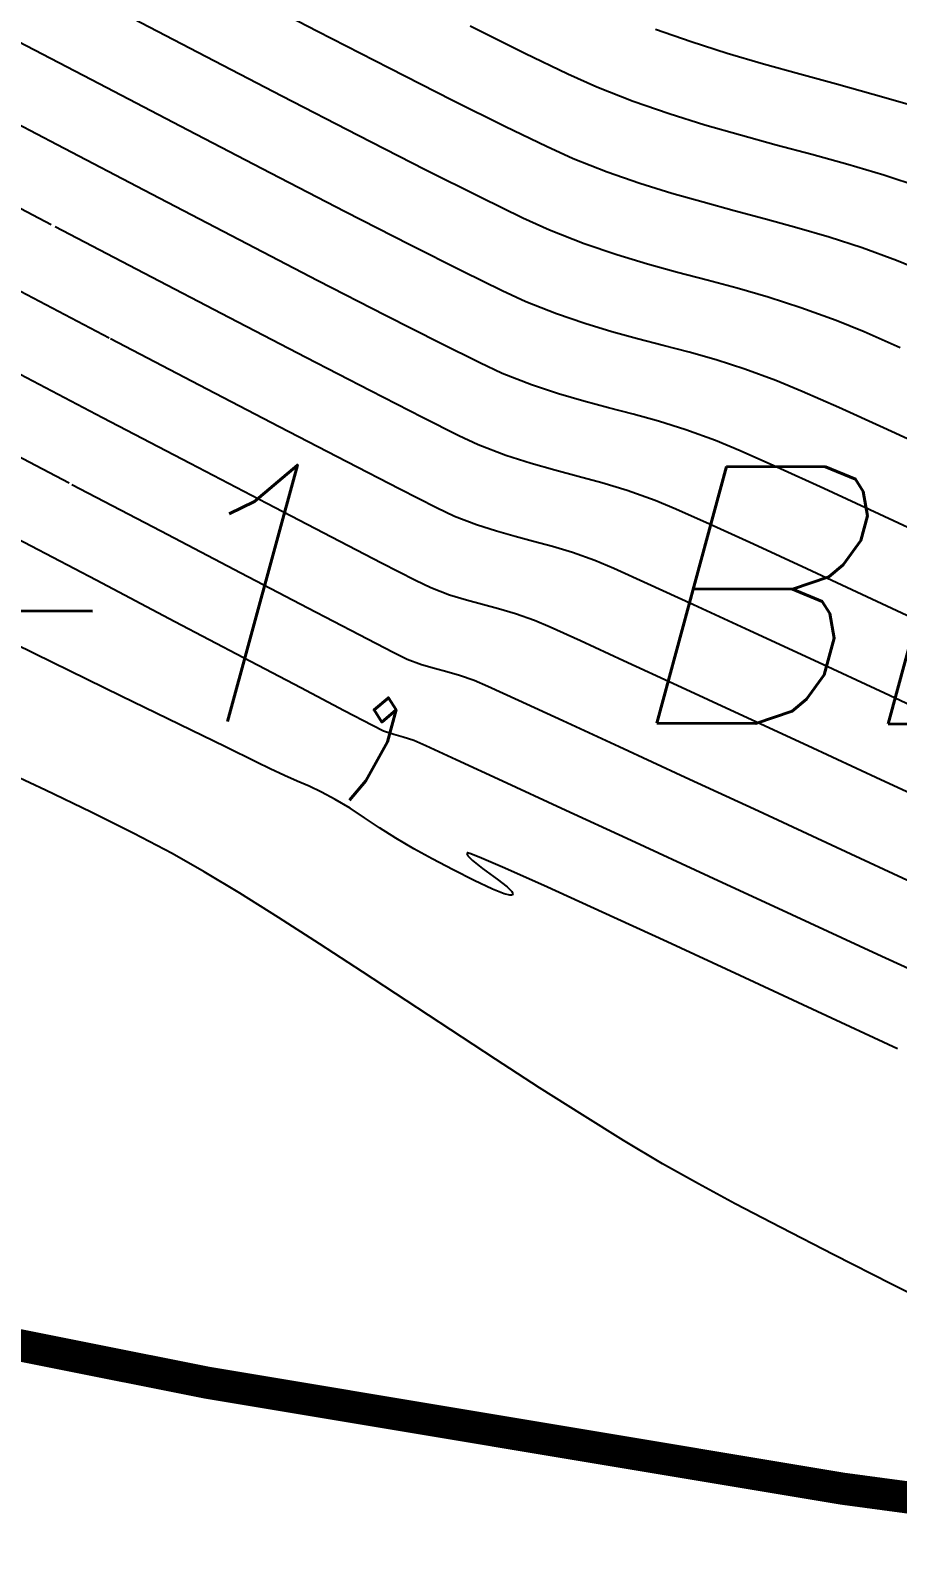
# Model space of a CAD drawing. Header units: feet. Extents: x 26064 to 27719, y 16802 to 28989.
# Drawn here: x 26190.41 to 26217.42, y 18033.72 to 18081.21 of the extents above; entities that cross this region are included whole.
import ezdxf
from ezdxf.enums import TextEntityAlignment as Align

# ---------------------------------------------------------------- set-up
doc = ezdxf.new("R2010")
doc.units = ezdxf.units.FT
doc.header["$LTSCALE"] = 50
doc.header["$MEASUREMENT"] = 0
for name, pattern in [('HIDDEN', [0.375, 0.25, -0.125]), ('HIDN25', [0.0938, 0.0625, -0.0313]), ('PHANTOM', [2.5, 1.25, -0.25, 0.25, -0.25, 0.25, -0.25])]:
    doc.linetypes.add(name, pattern=pattern)
for name, color, linetype in [('CONT-MJR', 160, 'HIDDEN'), ('CONT-MNR', 55, 'HIDN25'), ('s-adjacent-txt-100', 251, 'Continuous'), ('s-adjoiners', 1, 'PHANTOM')]:
    doc.layers.add(name, color=color, linetype=linetype)
doc.styles.add('ls80', font='simplex', dxfattribs={"oblique": 15, "height": 4})

msp = doc.modelspace()

# ---------------------------------------------------------------- linework, layer by layer
at = {"layer": 'CONT-MJR', "color": 7}
for p, q in [((26210.99563, 18080.85331, 605), (26209.8873, 18081.2414, 605)), ((26212.11676, 18080.49675, 605), (26210.99563, 18080.85331, 605)), ((26213.24738, 18080.16342, 605), (26212.11676, 18080.49675, 605)), ((26214.38419, 18079.84504, 605), (26213.24738, 18080.16342, 605)), ((26215.52388, 18079.5333, 605), (26214.38419, 18079.84504, 605)), ((26216.66315, 18079.21992, 605), (26215.52388, 18079.5333, 605)), ((26191.24663, 18077.64143, 610), (26188.16176, 18079.2591, 610)), ((26217.79869, 18078.89659, 605), (26216.66315, 18079.21992, 605)), ((26194.18543, 18076.10496, 610), (26191.24663, 18077.64143, 610)), ((26196.91302, 18074.68424, 610), (26194.18543, 18076.10496, 610)), ((26199.36426, 18073.4138, 610), (26196.91302, 18074.68424, 610)), ((26201.47402, 18072.32818, 610), (26199.36426, 18073.4138, 610)), ((26203.17717, 18071.46191, 610), (26201.47402, 18072.32818, 610)), ((26204.40856, 18070.84954, 610), (26203.17717, 18071.46191, 610)), ((26205.10306, 18070.52559, 610), (26204.40856, 18070.84954, 610)), ((26206.0176, 18070.17091, 610), (26205.10306, 18070.52559, 610)), ((26206.85752, 18069.89016, 610), (26206.0176, 18070.17091, 610)), ((26207.6482, 18069.6597, 610), (26206.85752, 18069.89016, 610)), ((26208.415, 18069.45592, 610), (26207.6482, 18069.6597, 610)), ((26209.18331, 18069.25518, 610), (26208.415, 18069.45592, 610)), ((26209.97849, 18069.03386, 610), (26209.18331, 18069.25518, 610)), ((26210.82591, 18068.76834, 610), (26209.97849, 18069.03386, 610)), ((26211.75097, 18068.43499, 610), (26210.82591, 18068.76834, 610)), ((26212.51737, 18068.1154, 610), (26211.75097, 18068.43499, 610)), ((26213.66392, 18067.60602, 610), (26212.51737, 18068.1154, 610)), ((26215.12848, 18066.93787, 610), (26213.66392, 18067.60602, 610)), ((26216.84891, 18066.14192, 610), (26215.12848, 18066.93787, 610)), ((26218.76308, 18065.24919, 610), (26216.84891, 18066.14192, 610)), ((26192.45903, 18064.07762, 615), (26189.76018, 18065.49811, 615)), ((26194.90906, 18062.7886, 615), (26192.45903, 18064.07762, 615)), ((26197.05268, 18061.66152, 615), (26194.90906, 18062.7886, 615)), ((26198.83229, 18060.72684, 615), (26197.05268, 18061.66152, 615)), ((26200.19028, 18060.01503, 615), (26198.83229, 18060.72684, 615)), ((26201.06906, 18059.55655, 615), (26200.19028, 18060.01503, 615)), ((26201.41104, 18059.38188, 615), (26201.06906, 18059.55655, 615)), ((26201.73453, 18059.2696, 615), (26201.41104, 18059.38188, 615)), ((26202.02549, 18059.19211, 615), (26201.73453, 18059.2696, 615)), ((26202.352, 18059.08597, 615), (26202.02549, 18059.19211, 615)), ((26202.73138, 18058.9151, 615), (26202.352, 18059.08597, 615)), ((26203.67853, 18058.48041, 615), (26202.73138, 18058.9151, 615)), ((26205.11341, 18057.81916, 615), (26203.67853, 18058.48041, 615)), ((26206.95598, 18056.96856, 615), (26205.11341, 18057.81916, 615)), ((26209.12622, 18055.96587, 615), (26206.95598, 18056.96856, 615)), ((26211.54408, 18054.84832, 615), (26209.12622, 18055.96587, 615)), ((26214.12952, 18053.65315, 615), (26211.54408, 18054.84832, 615)), ((26216.80251, 18052.4176, 615), (26214.12952, 18053.65315, 615)), ((26219.48301, 18051.1789, 615), (26216.80251, 18052.4176, 615))]:
    msp.add_line(p, q, dxfattribs=at)
at = {"layer": 'CONT-MNR', "color": 7}
for p, q in [((26199.3552, 18081.18159, 607), (26196.9147, 18082.44567, 607)), ((26192.55233, 18079.5422, 609), (26189.66051, 18081.05757, 609)), ((26205.81546, 18080.4936, 606), (26204.10772, 18081.34411, 606)), ((26195.31484, 18078.10002, 609), (26192.55233, 18079.5422, 609)), ((26205.21167, 18078.20676, 607), (26203.56137, 18079.03142, 607)), ((26209.18658, 18078.99925, 606), (26208.05667, 18079.44057, 606)), ((26211.42325, 18078.26408, 606), (26210.30795, 18078.61129, 606)), ((26197.88852, 18076.76262, 609), (26195.31484, 18078.10002, 609)), ((26212.53499, 18077.94498, 606), (26211.42325, 18078.26408, 606)), ((26202.71125, 18076.87167, 608), (26200.6222, 18077.93817, 608)), ((26214.75775, 18077.34066, 606), (26213.64566, 18077.64137, 606)), ((26204.44293, 18076.00109, 608), (26202.71125, 18076.87167, 608)), ((26218.12745, 18076.32959, 606), (26216.99615, 18076.69738, 606)), ((26206.57986, 18074.98308, 608), (26205.75367, 18075.36028, 608)), ((26213.30926, 18075.33483, 607), (26212.33749, 18075.59398, 607)), ((26214.29141, 18075.06435, 607), (26213.30926, 18075.33483, 607)), ((26193.94822, 18073.64369, 611), (26191.05336, 18075.15782, 611)), ((26215.29295, 18074.76849, 607), (26214.29141, 18075.06435, 607)), ((26216.32292, 18074.43319, 607), (26215.29295, 18074.76849, 607)), ((26203.88144, 18073.69542, 609), (26202.23133, 18074.5287, 609)), ((26208.67468, 18074.21413, 608), (26207.66284, 18074.56023, 608)), ((26218.35701, 18073.64913, 607), (26217.39034, 18074.0444, 607)), ((26212.42611, 18073.17678, 608), (26211.4911, 18073.42611, 608)), ((26205.84146, 18072.75434, 609), (26205.10465, 18073.09343, 609)), ((26214.41506, 18072.57205, 608), (26213.39384, 18072.89911, 608)), ((26207.68449, 18072.07684, 609), (26206.79882, 18072.38015, 609)), ((26198.98735, 18071.02097, 611), (26196.61311, 18072.25403, 611)), ((26216.38301, 18071.81716, 608), (26215.51055, 18072.1746, 608)), ((26201.01029, 18069.97661, 611), (26198.98735, 18071.02097, 611)), ((26211.76827, 18070.9428, 609), (26210.92786, 18071.18341, 609)), ((26203.75961, 18068.58244, 611), (26202.62127, 18069.15306, 611)), ((26204.36465, 18068.29685, 611), (26203.75961, 18068.58244, 611)), ((26205.22486, 18067.96655, 611), (26204.36465, 18068.29685, 611)), ((26197.78128, 18066.46641, 613), (26195.38363, 18067.71831, 613)), ((26206.00826, 18067.71258, 611), (26205.22486, 18067.96655, 611)), ((26206.74622, 18067.50572, 611), (26206.00826, 18067.71258, 611)), ((26207.47012, 18067.31676, 611), (26206.74622, 18067.50572, 611)), ((26208.21133, 18067.11649, 611), (26207.47012, 18067.31676, 611)), ((26209.00122, 18066.8757, 611), (26208.21133, 18067.11649, 611)), ((26203.62625, 18066.06811, 612), (26203.06264, 18066.33868, 612)), ((26210.51856, 18066.29314, 611), (26209.87117, 18066.56518, 611)), ((26211.56173, 18065.82794, 611), (26210.51856, 18066.29314, 611)), ((26204.92917, 18065.60494, 612), (26204.30815, 18065.80627, 612)), ((26212.94086, 18065.19877, 611), (26211.56173, 18065.82794, 611)), ((26206.08802, 18065.29117, 612), (26205.51417, 18065.44096, 612)), ((26206.67559, 18065.13241, 612), (26206.08802, 18065.29117, 612)), ((26207.99138, 18064.69538, 612), (26207.30175, 18064.94153, 612)), ((26209.63215, 18063.97208, 612), (26208.58335, 18064.44334, 612)), ((26199.0529, 18063.2088, 614), (26196.97036, 18064.29699, 614)), ((26211.06861, 18063.31482, 612), (26209.63215, 18063.97208, 612)), ((26218.4955, 18062.61949, 611), (26216.46759, 18063.56534, 611)), ((26207.54513, 18062.18803, 613), (26206.59863, 18062.6156, 613)), ((26208.88642, 18061.57352, 613), (26207.54513, 18062.18803, 613)), ((26202.14944, 18061.61062, 614), (26201.70735, 18061.83139, 614)), ((26202.59606, 18061.44445, 614), (26202.14944, 18061.61062, 614)), ((26202.99505, 18061.32619, 614), (26202.59606, 18061.44445, 614)), ((26204.23179, 18060.95577, 614), (26203.78036, 18061.11217, 614)), ((26196.48446, 18058.88507, 616), (26195.05625, 18059.5828, 616)), ((26197.45031, 18058.41369, 616), (26196.48446, 18058.88507, 616)), ((26216.906, 18057.859, 613), (26214.63229, 18058.9148, 613)), ((26197.88293, 18058.20324, 616), (26197.45031, 18058.41369, 616)), ((26213.08818, 18056.88156, 614), (26210.81045, 18057.93606, 614)), ((26192.30473, 18056.85497, 617), (26190.88041, 18057.53587, 617)), ((26201.78992, 18056.04102, 616), (26201.2846, 18056.36651, 616)), ((26195.82834, 18054.99476, 617), (26194.82784, 18055.56463, 617)), ((26203.57979, 18055.05683, 616), (26202.9298, 18055.4017, 616)), ((26204.01353, 18055.58447, 616), (26204.00763, 18055.55952, 616)), ((26204.03022, 18055.58527, 616), (26204.01353, 18055.58447, 616)), ((26204.04148, 18055.48987, 616), (26204.18598, 18055.34487, 616)), ((26204.80914, 18054.4526, 616), (26204.23176, 18054.7244, 616)), ((26204.95076, 18054.76672, 616), (26205.26117, 18054.52267, 616)), ((26205.34633, 18054.26567, 616), (26205.16586, 18054.31119, 616)), ((26205.41598, 18054.26992, 616), (26205.34633, 18054.26567, 616)), ((26199.41884, 18052.75, 617), (26198.14209, 18053.57006, 617)), ((26200.75115, 18051.88133, 617), (26199.41884, 18052.75, 617)), ((26214.92382, 18050.6436, 616), (26212.50716, 18051.76464, 616)), ((26211.21986, 18045.26871, 617), (26210.10009, 18045.90023, 617)), ((26213.79239, 18043.90872, 617), (26212.36846, 18044.65419, 617)), ((26219.15164, 18041.18782, 617), (26217.24042, 18042.14541, 617))]:
    msp.add_line(p, q, dxfattribs=at)
at = {"layer": 'CONT-MNR', "color": 7, "extrusion": (-0.462807, -0.886459, 0)}
msp.add_line((26195.62634, 18080.52357, 608), (26192.8467, 18081.97478, 608), dxfattribs=at)
at = {"layer": 'CONT-MNR', "color": 7, "extrusion": (0.457034, 0.889449, 0)}
msp.add_line((26201.58998, 18080.03327, 607), (26199.3552, 18081.18159, 607), dxfattribs=at)
at = {"layer": 'CONT-MNR', "color": 7, "extrusion": (0.460829, 0.887489, 0)}
msp.add_line((26198.23937, 18079.16676, 608), (26195.62634, 18080.52357, 608), dxfattribs=at)
at = {"layer": 'CONT-MNR', "color": 7, "extrusion": (0.434788, 0.900533, 0)}
msp.add_line((26207.15229, 18079.84817, 606), (26205.81546, 18080.4936, 606), dxfattribs=at)
at = {"layer": 'CONT-MNR', "color": 7, "extrusion": (-0.453049, -0.891486, 0)}
msp.add_line((26203.56137, 18079.03142, 607), (26201.58998, 18080.03327, 607), dxfattribs=at)
at = {"layer": 'CONT-MNR', "color": 7, "extrusion": (-0.41089, -0.911685, 0)}
msp.add_line((26208.05667, 18079.44057, 606), (26207.15229, 18079.84817, 606), dxfattribs=at)
at = {"layer": 'CONT-MNR', "color": 7, "extrusion": (0.45827, 0.888813, 0)}
msp.add_line((26200.6222, 18077.93817, 608), (26198.23937, 18079.16676, 608), dxfattribs=at)
at = {"layer": 'CONT-MNR', "color": 7, "extrusion": (-0.326955, -0.94504, 0)}
msp.add_line((26210.30795, 18078.61129, 606), (26209.18658, 18078.99925, 606), dxfattribs=at)
at = {"layer": 'CONT-MNR', "color": 7, "extrusion": (-0.436429, -0.899739, 0)}
msp.add_line((26206.48319, 18077.58999, 607), (26205.21167, 18078.20676, 607), dxfattribs=at)
at = {"layer": 'CONT-MNR', "color": 7, "extrusion": (-0.263676, -0.964611, 0)}
msp.add_line((26213.64566, 18077.64137, 606), (26212.53499, 18077.94498, 606), dxfattribs=at)
at = {"layer": 'CONT-MNR', "color": 7, "extrusion": (0.412524, 0.910947, 0)}
msp.add_line((26207.31827, 18077.21182, 607), (26206.48319, 18077.58999, 607), dxfattribs=at)
at = {"layer": 'CONT-MNR', "color": 7, "extrusion": (-0.364714, -0.931119, 0)}
msp.add_line((26208.37358, 18076.79846, 607), (26207.31827, 18077.21182, 607), dxfattribs=at)
at = {"layer": 'CONT-MNR', "color": 7, "extrusion": (-0.268011, -0.963416, 0)}
msp.add_line((26215.87375, 18077.0302, 606), (26214.75775, 18077.34066, 606), dxfattribs=at)
at = {"layer": 'CONT-MNR', "color": 7, "extrusion": (-0.464339, -0.885658, 0)}
msp.add_line((26191.05336, 18075.15782, 611), (26187.98919, 18076.76433, 611), dxfattribs=at)
at = {"layer": 'CONT-MNR', "color": 7, "extrusion": (-0.458885, -0.888496, 0)}
msp.add_line((26200.21385, 18075.56164, 609), (26197.88852, 18076.76262, 609), dxfattribs=at)
at = {"layer": 'CONT-MNR', "color": 7, "extrusion": (-0.328053, -0.944659, 0)}
msp.add_line((26209.39413, 18076.44405, 607), (26208.37358, 18076.79846, 607), dxfattribs=at)
at = {"layer": 'CONT-MNR', "color": 7, "extrusion": (-0.284286, -0.95874, 0)}
msp.add_line((26216.99615, 18076.69738, 606), (26215.87375, 18077.0302, 606), dxfattribs=at)
at = {"layer": 'CONT-MNR', "color": 7, "extrusion": (-0.297078, -0.954853, 0)}
msp.add_line((26210.38895, 18076.13454, 607), (26209.39413, 18076.44405, 607), dxfattribs=at)
at = {"layer": 'CONT-MNR', "color": 7, "extrusion": (-0.439215, -0.898382, 0)}
msp.add_line((26205.75367, 18075.36028, 608), (26204.44293, 18076.00109, 608), dxfattribs=at)
at = {"layer": 'CONT-MNR', "color": 7, "extrusion": (-0.274004, -0.961729, 0)}
msp.add_line((26211.36706, 18075.85587, 607), (26210.38895, 18076.13454, 607), dxfattribs=at)
at = {"layer": 'CONT-MNR', "color": 7, "extrusion": (-0.260545, -0.965462, 0)}
msp.add_line((26212.33749, 18075.59398, 607), (26211.36706, 18075.85587, 607), dxfattribs=at)
at = {"layer": 'CONT-MNR', "color": 7, "extrusion": (-0.455735, -0.890116, 0)}
msp.add_line((26202.23133, 18074.5287, 609), (26200.21385, 18075.56164, 609), dxfattribs=at)
at = {"layer": 'CONT-MNR', "color": 7, "extrusion": (-0.363707, -0.931513, 0)}
msp.add_line((26207.66284, 18074.56023, 608), (26206.57986, 18074.98308, 608), dxfattribs=at)
at = {"layer": 'CONT-MNR', "color": 7, "extrusion": (-0.342237, -0.939614, 0)}
msp.add_line((26217.39034, 18074.0444, 607), (26216.32292, 18074.43319, 607), dxfattribs=at)
at = {"layer": 'CONT-MNR', "color": 7, "extrusion": (-0.289112, -0.957295, 0)}
msp.add_line((26209.63616, 18073.92376, 608), (26208.67468, 18074.21413, 608), dxfattribs=at)
at = {"layer": 'CONT-MNR', "color": 7, "extrusion": (-0.264581, -0.964364, 0)}
msp.add_line((26210.56804, 18073.66809, 608), (26209.63616, 18073.92376, 608), dxfattribs=at)
at = {"layer": 'CONT-MNR', "color": 7, "extrusion": (-0.462377, -0.886683, 0)}
msp.add_line((26196.61311, 18072.25403, 611), (26193.94822, 18073.64369, 611), dxfattribs=at)
at = {"layer": 'CONT-MNR', "color": 7, "extrusion": (0.441565, 0.897229, 0)}
msp.add_line((26205.10465, 18073.09343, 609), (26203.88144, 18073.69542, 609), dxfattribs=at)
at = {"layer": 'CONT-MNR', "color": 7, "extrusion": (-0.253586, -0.967313, 0)}
msp.add_line((26211.4911, 18073.42611, 608), (26210.56804, 18073.66809, 608), dxfattribs=at)
at = {"layer": 'CONT-MNR', "color": 7, "extrusion": (0.463973, 0.885849, 0)}
msp.add_line((26192.86759, 18071.62235, 612), (26189.81156, 18073.22298, 612), dxfattribs=at)
at = {"layer": 'CONT-MNR', "color": 7, "extrusion": (-0.275808, -0.961213, 0)}
msp.add_line((26213.39384, 18072.89911, 608), (26212.42611, 18073.17678, 608), dxfattribs=at)
at = {"layer": 'CONT-MNR', "color": 7, "extrusion": (-0.364031, -0.931387, 0)}
msp.add_line((26206.79882, 18072.38015, 609), (26205.84146, 18072.75434, 609), dxfattribs=at)
at = {"layer": 'CONT-MNR', "color": 7, "extrusion": (-0.341057, -0.940043, 0)}
msp.add_line((26215.51055, 18072.1746, 608), (26214.41506, 18072.57205, 608), dxfattribs=at)
at = {"layer": 'CONT-MNR', "color": 7, "extrusion": (-0.288855, -0.957373, 0)}
msp.add_line((26208.51935, 18071.82495, 609), (26207.68449, 18072.07684, 609), dxfattribs=at)
at = {"layer": 'CONT-MNR', "color": 7, "extrusion": (-0.463149, -0.88628, 0)}
msp.add_line((26195.67193, 18070.15687, 612), (26192.86759, 18071.62235, 612), dxfattribs=at)
at = {"layer": 'CONT-MNR', "color": 7, "extrusion": (-0.263543, -0.964648, 0)}
msp.add_line((26209.32427, 18071.60504, 609), (26208.51935, 18071.82495, 609), dxfattribs=at)
at = {"layer": 'CONT-MNR', "color": 7, "extrusion": (-0.252132, -0.967693, 0)}
msp.add_line((26210.12015, 18071.39768, 609), (26209.32427, 18071.60504, 609), dxfattribs=at)
at = {"layer": 'CONT-MNR', "color": 7, "extrusion": (0.401025, 0.916067, 0)}
msp.add_line((26217.50755, 18071.32487, 608), (26216.38301, 18071.81716, 608), dxfattribs=at)
at = {"layer": 'CONT-MNR', "color": 7, "extrusion": (0.256408, 0.966569, 0)}
msp.add_line((26210.92786, 18071.18341, 609), (26210.12015, 18071.39768, 609), dxfattribs=at)
at = {"layer": 'CONT-MNR', "color": 7, "extrusion": (-0.464261, -0.885698, 0)}
msp.add_line((26192.65903, 18069.14414, 613), (26189.6682, 18070.71186, 613), dxfattribs=at)
at = {"layer": 'CONT-MNR', "color": 7, "extrusion": (-0.305075, -0.952328, 0)}
msp.add_line((26212.66228, 18070.65641, 609), (26211.76827, 18070.9428, 609), dxfattribs=at)
at = {"layer": 'CONT-MNR', "color": 7, "extrusion": (-0.341266, -0.939967, 0)}
msp.add_line((26213.63076, 18070.30479, 609), (26212.66228, 18070.65641, 609), dxfattribs=at)
at = {"layer": 'CONT-MNR', "color": 7, "extrusion": (-0.462025, -0.886867, 0)}
msp.add_line((26198.15909, 18068.86115, 612), (26195.67193, 18070.15687, 612), dxfattribs=at)
at = {"layer": 'CONT-MNR', "color": 7, "extrusion": (0.381662, 0.924302, 0)}
msp.add_line((26214.45515, 18069.96439, 609), (26213.63076, 18070.30479, 609), dxfattribs=at)
at = {"layer": 'CONT-MNR', "color": 7, "extrusion": (0.455182, 0.890399, 0)}
msp.add_line((26202.62127, 18069.15306, 611), (26201.01029, 18069.97661, 611), dxfattribs=at)
at = {"layer": 'CONT-MNR', "color": 7, "extrusion": (-0.403448, -0.915002, 0)}
msp.add_line((26215.59219, 18069.46303, 609), (26214.45515, 18069.96439, 609), dxfattribs=at)
at = {"layer": 'CONT-MNR', "color": 7, "extrusion": (0.463665, 0.886011, 0)}
msp.add_line((26195.38363, 18067.71831, 613), (26192.65903, 18069.14414, 613), dxfattribs=at)
at = {"layer": 'CONT-MNR', "color": 7, "extrusion": (0.413977, 0.910288, 0)}
msp.add_line((26216.99072, 18068.82702, 609), (26215.59219, 18069.46303, 609), dxfattribs=at)
at = {"layer": 'CONT-MNR', "color": 7, "extrusion": (-0.464759, -0.885437, 0)}
msp.add_line((26191.61917, 18067.10118, 614), (26188.48034, 18068.74873, 614), dxfattribs=at)
at = {"layer": 'CONT-MNR', "color": 7, "extrusion": (0.460359, 0.887733, 0)}
msp.add_line((26200.26358, 18067.76981, 612), (26198.15909, 18068.86115, 612), dxfattribs=at)
at = {"layer": 'CONT-MNR', "color": 7, "extrusion": (0.419921, 0.907561, 0)}
msp.add_line((26218.59957, 18068.08261, 609), (26216.99072, 18068.82702, 609), dxfattribs=at)
at = {"layer": 'CONT-MNR', "color": 7, "extrusion": (0.457572, 0.889172, 0)}
msp.add_line((26201.91993, 18066.91745, 612), (26200.26358, 18067.76981, 612), dxfattribs=at)
at = {"layer": 'CONT-MNR', "color": 7, "extrusion": (-0.464398, -0.885627, 0)}
msp.add_line((26194.47081, 18065.60586, 614), (26191.61917, 18067.10118, 614), dxfattribs=at)
at = {"layer": 'CONT-MNR', "color": 7, "extrusion": (-0.451837, -0.8921, 0)}
msp.add_line((26203.06264, 18066.33868, 612), (26201.91993, 18066.91745, 612), dxfattribs=at)
at = {"layer": 'CONT-MNR', "color": 7, "extrusion": (-0.336168, -0.941802, 0)}
msp.add_line((26209.87117, 18066.56518, 611), (26209.00122, 18066.8757, 611), dxfattribs=at)
at = {"layer": 'CONT-MNR', "color": 7, "extrusion": (-0.461599, -0.887089, 0)}
msp.add_line((26199.79126, 18065.42052, 613), (26197.78128, 18066.46641, 613), dxfattribs=at)
at = {"layer": 'CONT-MNR', "color": 7, "extrusion": (-0.358458, -0.933546, 0)}
msp.add_line((26204.30815, 18065.80627, 612), (26203.62625, 18066.06811, 612), dxfattribs=at)
at = {"layer": 'CONT-MNR', "color": 7, "extrusion": (-0.463891, -0.885892, 0)}
msp.add_line((26196.97036, 18064.29699, 614), (26194.47081, 18065.60586, 614), dxfattribs=at)
at = {"layer": 'CONT-MNR', "color": 7, "extrusion": (0.459484, 0.888186, 0)}
msp.add_line((26201.35283, 18064.61267, 613), (26199.79126, 18065.42052, 613), dxfattribs=at)
at = {"layer": 'CONT-MNR', "color": 7, "extrusion": (-0.269909, -0.962886, 0)}
msp.add_line((26205.51417, 18065.44096, 612), (26204.92917, 18065.60494, 612), dxfattribs=at)
at = {"layer": 'CONT-MNR', "color": 7, "extrusion": (-0.29159, -0.956543, 0)}
msp.add_line((26207.30175, 18064.94153, 612), (26206.67559, 18065.13241, 612), dxfattribs=at)
at = {"layer": 'CONT-MNR', "color": 7, "extrusion": (0.419048, 0.907964, 0)}
msp.add_line((26214.59609, 18064.43484, 611), (26212.94086, 18065.19877, 611), dxfattribs=at)
at = {"layer": 'CONT-MNR', "color": 7, "extrusion": (-0.454993, -0.890495, 0)}
msp.add_line((26202.40527, 18064.07493, 613), (26201.35283, 18064.61267, 613), dxfattribs=at)
at = {"layer": 'CONT-MNR', "color": 7, "extrusion": (0.39174, 0.920076, 0)}
msp.add_line((26208.58335, 18064.44334, 612), (26207.99138, 18064.69538, 612), dxfattribs=at)
at = {"layer": 'CONT-MNR', "color": 7, "extrusion": (-0.421345, -0.9069, 0)}
msp.add_line((26216.46759, 18063.56534, 611), (26214.59609, 18064.43484, 611), dxfattribs=at)
at = {"layer": 'CONT-MNR', "color": 7, "extrusion": (-0.438678, -0.898644, 0)}
msp.add_line((26202.88785, 18063.83936, 613), (26202.40527, 18064.07493, 613), dxfattribs=at)
at = {"layer": 'CONT-MNR', "color": 7, "extrusion": (-0.354347, -0.935114, 0)}
msp.add_line((26203.47051, 18063.61857, 613), (26202.88785, 18063.83936, 613), dxfattribs=at)
at = {"layer": 'CONT-MNR', "color": 7, "extrusion": (-0.297603, -0.95469, 0)}
msp.add_line((26203.99614, 18063.45472, 613), (26203.47051, 18063.61857, 613), dxfattribs=at)
at = {"layer": 'CONT-MNR', "color": 7, "extrusion": (-0.260079, -0.965587, 0)}
msp.add_line((26204.49389, 18063.32065, 613), (26203.99614, 18063.45472, 613), dxfattribs=at)
at = {"layer": 'CONT-MNR', "color": 7, "extrusion": (0.461766, 0.887002, 0)}
msp.add_line((26200.65354, 18062.37552, 614), (26199.0529, 18063.2088, 614), dxfattribs=at)
at = {"layer": 'CONT-MNR', "color": 7, "extrusion": (0.2547, 0.96702, 0)}
msp.add_line((26204.99294, 18063.18921, 613), (26204.49389, 18063.32065, 613), dxfattribs=at)
at = {"layer": 'CONT-MNR', "color": 7, "extrusion": (-0.282558, -0.95925, 0)}
msp.add_line((26205.52245, 18063.03323, 613), (26204.99294, 18063.18921, 613), dxfattribs=at)
at = {"layer": 'CONT-MNR', "color": 7, "extrusion": (-0.332434, -0.943126, 0)}
msp.add_line((26206.11159, 18062.82557, 613), (26205.52245, 18063.03323, 613), dxfattribs=at)
at = {"layer": 'CONT-MNR', "color": 7, "extrusion": (-0.419097, -0.907942, 0)}
msp.add_line((26212.82357, 18062.50476, 612), (26211.06861, 18063.31482, 612), dxfattribs=at)
at = {"layer": 'CONT-MNR', "color": 7, "extrusion": (0.439453, 0.898265, 0)}
msp.add_line((26191.0962, 18061.51898, 616), (26188.70609, 18062.68827, 616), dxfattribs=at)
at = {"layer": 'CONT-MNR', "color": 7, "extrusion": (-0.395895, -0.918296, 0)}
msp.add_line((26206.59863, 18062.6156, 613), (26206.11159, 18062.82557, 613), dxfattribs=at)
at = {"layer": 'CONT-MNR', "color": 7, "extrusion": (-0.420784, -0.907161, 0)}
msp.add_line((26214.82784, 18061.57508, 612), (26212.82357, 18062.50476, 612), dxfattribs=at)
at = {"layer": 'CONT-MNR', "color": 7, "extrusion": (0.458797, 0.888541, 0)}
msp.add_line((26201.70735, 18061.83139, 614), (26200.65354, 18062.37552, 614), dxfattribs=at)
at = {"layer": 'CONT-MNR', "color": 7, "extrusion": (0.439311, 0.898335, 0)}
msp.add_line((26193.23654, 18060.47229, 616), (26191.0962, 18061.51898, 616), dxfattribs=at)
at = {"layer": 'CONT-MNR', "color": 7, "extrusion": (0.418786, 0.908085, 0)}
msp.add_line((26210.55783, 18060.80271, 613), (26208.88642, 18061.57352, 613), dxfattribs=at)
at = {"layer": 'CONT-MNR', "color": 7, "extrusion": (-0.421756, -0.906709, 0)}
msp.add_line((26217.01228, 18060.55898, 612), (26214.82784, 18061.57508, 612), dxfattribs=at)
at = {"layer": 'CONT-MNR', "color": 7, "extrusion": (-0.253616, -0.967305, 0)}
msp.add_line((26203.37897, 18061.22554, 614), (26202.99505, 18061.32619, 614), dxfattribs=at)
at = {"layer": 'CONT-MNR', "color": 7, "extrusion": (-0.271807, -0.962352, 0)}
msp.add_line((26203.78036, 18061.11217, 614), (26203.37897, 18061.22554, 614), dxfattribs=at)
at = {"layer": 'CONT-MNR', "color": 7, "extrusion": (-0.4024, -0.915464, 0)}
msp.add_line((26204.665, 18060.76535, 614), (26204.23179, 18060.95577, 614), dxfattribs=at)
at = {"layer": 'CONT-MNR', "color": 7, "extrusion": (-0.414401, -0.910095, 0)}
msp.add_line((26205.61183, 18060.33422, 614), (26204.665, 18060.76535, 614), dxfattribs=at)
at = {"layer": 'CONT-MNR', "color": 7, "extrusion": (-0.420034, -0.907508, 0)}
msp.add_line((26212.49468, 18059.90625, 613), (26210.55783, 18060.80271, 613), dxfattribs=at)
at = {"layer": 'CONT-MNR', "color": 7, "extrusion": (0.422271, 0.90647, 0)}
msp.add_line((26219.30771, 18059.48968, 612), (26217.01228, 18060.55898, 612), dxfattribs=at)
at = {"layer": 'CONT-MNR', "color": 7, "extrusion": (-0.439154, -0.898412, 0)}
msp.add_line((26195.05625, 18059.5828, 616), (26193.23654, 18060.47229, 616), dxfattribs=at)
at = {"layer": 'CONT-MNR', "color": 7, "extrusion": (0.417563, 0.908648, 0)}
msp.add_line((26206.99991, 18059.69634, 614), (26205.61183, 18060.33422, 614), dxfattribs=at)
at = {"layer": 'CONT-MNR', "color": 7, "extrusion": (0.418966, 0.908002, 0)}
msp.add_line((26208.75691, 18058.88564, 614), (26206.99991, 18059.69634, 614), dxfattribs=at)
at = {"layer": 'CONT-MNR', "color": 7, "extrusion": (-0.420759, -0.907173, 0)}
msp.add_line((26214.63229, 18058.9148, 613), (26212.49468, 18059.90625, 613), dxfattribs=at)
at = {"layer": 'CONT-MNR', "color": 7, "extrusion": (-0.419709, -0.907659, 0)}
msp.add_line((26210.81045, 18057.93606, 614), (26208.75691, 18058.88564, 614), dxfattribs=at)
at = {"layer": 'CONT-MNR', "color": 7, "extrusion": (-0.421424, -0.906864, 0)}
msp.add_line((26190.88041, 18057.53587, 617), (26189.40492, 18058.22153, 617), dxfattribs=at)
at = {"layer": 'CONT-MNR', "color": 7, "extrusion": (-0.421594, -0.906784, 0)}
msp.add_line((26198.32829, 18057.99618, 616), (26197.88293, 18058.20324, 616), dxfattribs=at)
at = {"layer": 'CONT-MNR', "color": 7, "extrusion": (-0.404729, -0.914437, 0)}
msp.add_line((26198.71917, 18057.82318, 616), (26198.32829, 18057.99618, 616), dxfattribs=at)
at = {"layer": 'CONT-MNR', "color": 7, "extrusion": (-0.406297, -0.913741, 0)}
msp.add_line((26199.09006, 18057.65826, 616), (26198.71917, 18057.82318, 616), dxfattribs=at)
at = {"layer": 'CONT-MNR', "color": 7, "extrusion": (-0.428566, -0.903511, 0)}
msp.add_line((26199.47547, 18057.47545, 616), (26199.09006, 18057.65826, 616), dxfattribs=at)
at = {"layer": 'CONT-MNR', "color": 7, "extrusion": (0.421331, 0.906907, 0)}
msp.add_line((26219.25112, 18056.7695, 613), (26216.906, 18057.859, 613), dxfattribs=at)
at = {"layer": 'CONT-MNR', "color": 7, "extrusion": (0.462611, 0.886561, 0)}
msp.add_line((26199.90989, 18057.24877, 616), (26199.47547, 18057.47545, 616), dxfattribs=at)
at = {"layer": 'CONT-MNR', "color": 7, "extrusion": (-0.509917, -0.860224, 0)}
msp.add_line((26200.36834, 18056.97701, 616), (26199.90989, 18057.24877, 616), dxfattribs=at)
at = {"layer": 'CONT-MNR', "color": 7, "extrusion": (-0.445471, -0.895296, 0)}
msp.add_line((26193.63488, 18056.19313, 617), (26192.30473, 18056.85497, 617), dxfattribs=at)
at = {"layer": 'CONT-MNR', "color": 7, "extrusion": (-0.549656, -0.835391, 0)}
msp.add_line((26200.81866, 18056.68072, 616), (26200.36834, 18056.97701, 616), dxfattribs=at)
at = {"layer": 'CONT-MNR', "color": 7, "extrusion": (-0.420333, -0.90737, 0)}
msp.add_line((26215.51776, 18055.75607, 614), (26213.08818, 18056.88156, 614), dxfattribs=at)
at = {"layer": 'CONT-MNR', "color": 7, "extrusion": (-0.559099, -0.829101, 0)}
msp.add_line((26201.2846, 18056.36651, 616), (26200.81866, 18056.68072, 616), dxfattribs=at)
at = {"layer": 'CONT-MNR', "color": 7, "extrusion": (0.466112, 0.884726, 0)}
msp.add_line((26194.82784, 18055.56463, 617), (26193.63488, 18056.19313, 617), dxfattribs=at)
at = {"layer": 'CONT-MNR', "color": 7, "extrusion": (-0.502236, -0.864731, 0)}
msp.add_line((26202.35838, 18055.71086, 616), (26201.78992, 18056.04102, 616), dxfattribs=at)
at = {"layer": 'CONT-MNR', "color": 7, "extrusion": (0.475847, 0.879528, 0)}
msp.add_line((26202.9298, 18055.4017, 616), (26202.35838, 18055.71086, 616), dxfattribs=at)
at = {"layer": 'CONT-MNR', "color": 7, "extrusion": (0.899394, 0.437138, 0)}
msp.add_line((26204.00763, 18055.55952, 616), (26204.04148, 18055.48987, 616), dxfattribs=at)
at = {"layer": 'CONT-MNR', "color": 7, "extrusion": (-0.297891, -0.9546, 0)}
msp.add_line((26204.13523, 18055.5525, 616), (26204.03022, 18055.58527, 616), dxfattribs=at)
at = {"layer": 'CONT-MNR', "color": 7, "extrusion": (0.370747, 0.928734, 0)}
msp.add_line((26204.46268, 18055.42178, 616), (26204.13523, 18055.5525, 616), dxfattribs=at)
at = {"layer": 'CONT-MNR', "color": 7, "extrusion": (-0.618384, -0.785876, 0)}
msp.add_line((26204.18598, 18055.34487, 616), (26204.49634, 18055.10065, 616), dxfattribs=at)
at = {"layer": 'CONT-MNR', "color": 7, "extrusion": (0.396325, 0.91811, 0)}
msp.add_line((26205.1908, 18055.10747, 616), (26204.46268, 18055.42178, 616), dxfattribs=at)
at = {"layer": 'CONT-MNR', "color": 7, "extrusion": (-0.420399, -0.907339, 0)}
msp.add_line((26218.02682, 18054.59355, 614), (26215.51776, 18055.75607, 614), dxfattribs=at)
at = {"layer": 'CONT-MNR', "color": 7, "extrusion": (0.516847, 0.856078, 0)}
msp.add_line((26196.93918, 18054.32411, 617), (26195.82834, 18054.99476, 617), dxfattribs=at)
at = {"layer": 'CONT-MNR', "color": 7, "extrusion": (-0.454239, -0.89088, 0)}
msp.add_line((26204.23176, 18054.7244, 616), (26203.57979, 18055.05683, 616), dxfattribs=at)
at = {"layer": 'CONT-MNR', "color": 7, "extrusion": (-0.592148, -0.805829, 0)}
msp.add_line((26204.49634, 18055.10065, 616), (26204.95076, 18054.76672, 616), dxfattribs=at)
at = {"layer": 'CONT-MNR', "color": 7, "extrusion": (0.408124, 0.912927, 0)}
msp.add_line((26206.51438, 18054.51576, 616), (26205.1908, 18055.10747, 616), dxfattribs=at)
at = {"layer": 'CONT-MNR', "color": 7, "extrusion": (-0.368518, -0.929621, 0)}
msp.add_line((26205.16586, 18054.31119, 616), (26204.80914, 18054.4526, 616), dxfattribs=at)
at = {"layer": 'CONT-MNR', "color": 7, "extrusion": (0.707653, 0.706561, 0)}
msp.add_line((26205.26117, 18054.52267, 616), (26205.40573, 18054.37789, 616), dxfattribs=at)
at = {"layer": 'CONT-MNR', "color": 7, "extrusion": (0.898636, 0.438696, 0)}
msp.add_line((26205.40573, 18054.37789, 616), (26205.43964, 18054.30843, 616), dxfattribs=at)
at = {"layer": 'CONT-MNR', "color": 7, "extrusion": (-0.414092, -0.910235, 0)}
msp.add_line((26208.22596, 18053.73712, 616), (26206.51438, 18054.51576, 616), dxfattribs=at)
at = {"layer": 'CONT-MNR', "color": 7, "extrusion": (-0.531127, -0.847292, 0)}
msp.add_line((26198.14209, 18053.57006, 617), (26196.93918, 18054.32411, 617), dxfattribs=at)
at = {"layer": 'CONT-MNR', "color": 7, "extrusion": (-0.609237, 0.792988, 0)}
msp.add_line((26205.43377, 18054.28359, 616), (26205.41598, 18054.26992, 616), dxfattribs=at)
at = {"layer": 'CONT-MNR', "color": 7, "extrusion": (0.97315, -0.230171, 0)}
msp.add_line((26205.43964, 18054.30843, 616), (26205.43377, 18054.28359, 616), dxfattribs=at)
at = {"layer": 'CONT-MNR', "color": 7, "extrusion": (-0.417371, -0.908736, 0)}
msp.add_line((26210.24904, 18052.80794, 616), (26208.22596, 18053.73712, 616), dxfattribs=at)
at = {"layer": 'CONT-MNR', "color": 7, "extrusion": (-0.419422, -0.907791, 0)}
msp.add_line((26212.50716, 18051.76464, 616), (26210.24904, 18052.80794, 616), dxfattribs=at)
at = {"layer": 'CONT-MNR', "color": 7, "extrusion": (0.549114, 0.835748, 0)}
msp.add_line((26202.12079, 18050.98143, 617), (26200.75115, 18051.88133, 617), dxfattribs=at)
at = {"layer": 'CONT-MNR', "color": 7, "extrusion": (-0.549663, -0.835387, 0)}
msp.add_line((26203.50949, 18050.0677, 617), (26202.12079, 18050.98143, 617), dxfattribs=at)
at = {"layer": 'CONT-MNR', "color": 7, "extrusion": (-0.421777, -0.906699, 0)}
msp.add_line((26217.42256, 18049.48124, 616), (26214.92382, 18050.6436, 616), dxfattribs=at)
at = {"layer": 'CONT-MNR', "color": 7, "extrusion": (0.547943, 0.836516, 0)}
msp.add_line((26204.899, 18049.15753, 617), (26203.50949, 18050.0677, 617), dxfattribs=at)
at = {"layer": 'CONT-MNR', "color": 7, "extrusion": (0.54386, 0.839176, 0)}
msp.add_line((26206.27108, 18048.26831, 617), (26204.899, 18049.15753, 617), dxfattribs=at)
at = {"layer": 'CONT-MNR', "color": 7, "extrusion": (-0.537084, -0.843529, 0)}
msp.add_line((26207.60745, 18047.41742, 617), (26206.27108, 18048.26831, 617), dxfattribs=at)
at = {"layer": 'CONT-MNR', "color": 7, "extrusion": (-0.526964, -0.849887, 0)}
msp.add_line((26208.88987, 18046.62227, 617), (26207.60745, 18047.41742, 617), dxfattribs=at)
at = {"layer": 'CONT-MNR', "color": 7, "extrusion": (-0.512356, -0.858773, 0)}
msp.add_line((26210.10009, 18045.90023, 617), (26208.88987, 18046.62227, 617), dxfattribs=at)
at = {"layer": 'CONT-MNR', "color": 7, "extrusion": (-0.471743, -0.881736, 0)}
msp.add_line((26212.36846, 18044.65419, 617), (26211.21986, 18045.26871, 617), dxfattribs=at)
at = {"layer": 'CONT-MNR', "color": 7, "extrusion": (-0.457961, -0.888972, 0)}
msp.add_line((26215.43519, 18043.06242, 617), (26213.79239, 18043.90872, 617), dxfattribs=at)
at = {"layer": 'CONT-MNR', "color": 7, "extrusion": (-0.452891, -0.891566, 0)}
msp.add_line((26217.24042, 18042.14541, 617), (26215.43519, 18043.06242, 617), dxfattribs=at)
at = {"layer": 's-adjoiners', "color": 7, "const_width": 1}
msp.add_lwpolyline([(26176.21955, 18043.00829, 0.02378818), (26235.58865, 18033.10141)], format="xyb", dxfattribs=at)

# ---------------------------------------------------------------- texts
at = {"layer": 's-adjacent-txt-100', "color": 7, "style": 'ls80', "oblique": 15}
msp.add_text('LOT 12-R-1, BLOCK 17', height=8, rotation=359.801111, dxfattribs=at).set_placement((26196.22649, 18063.67626), align=Align.MIDDLE_CENTER)

doc.saveas('drawing.dxf')
